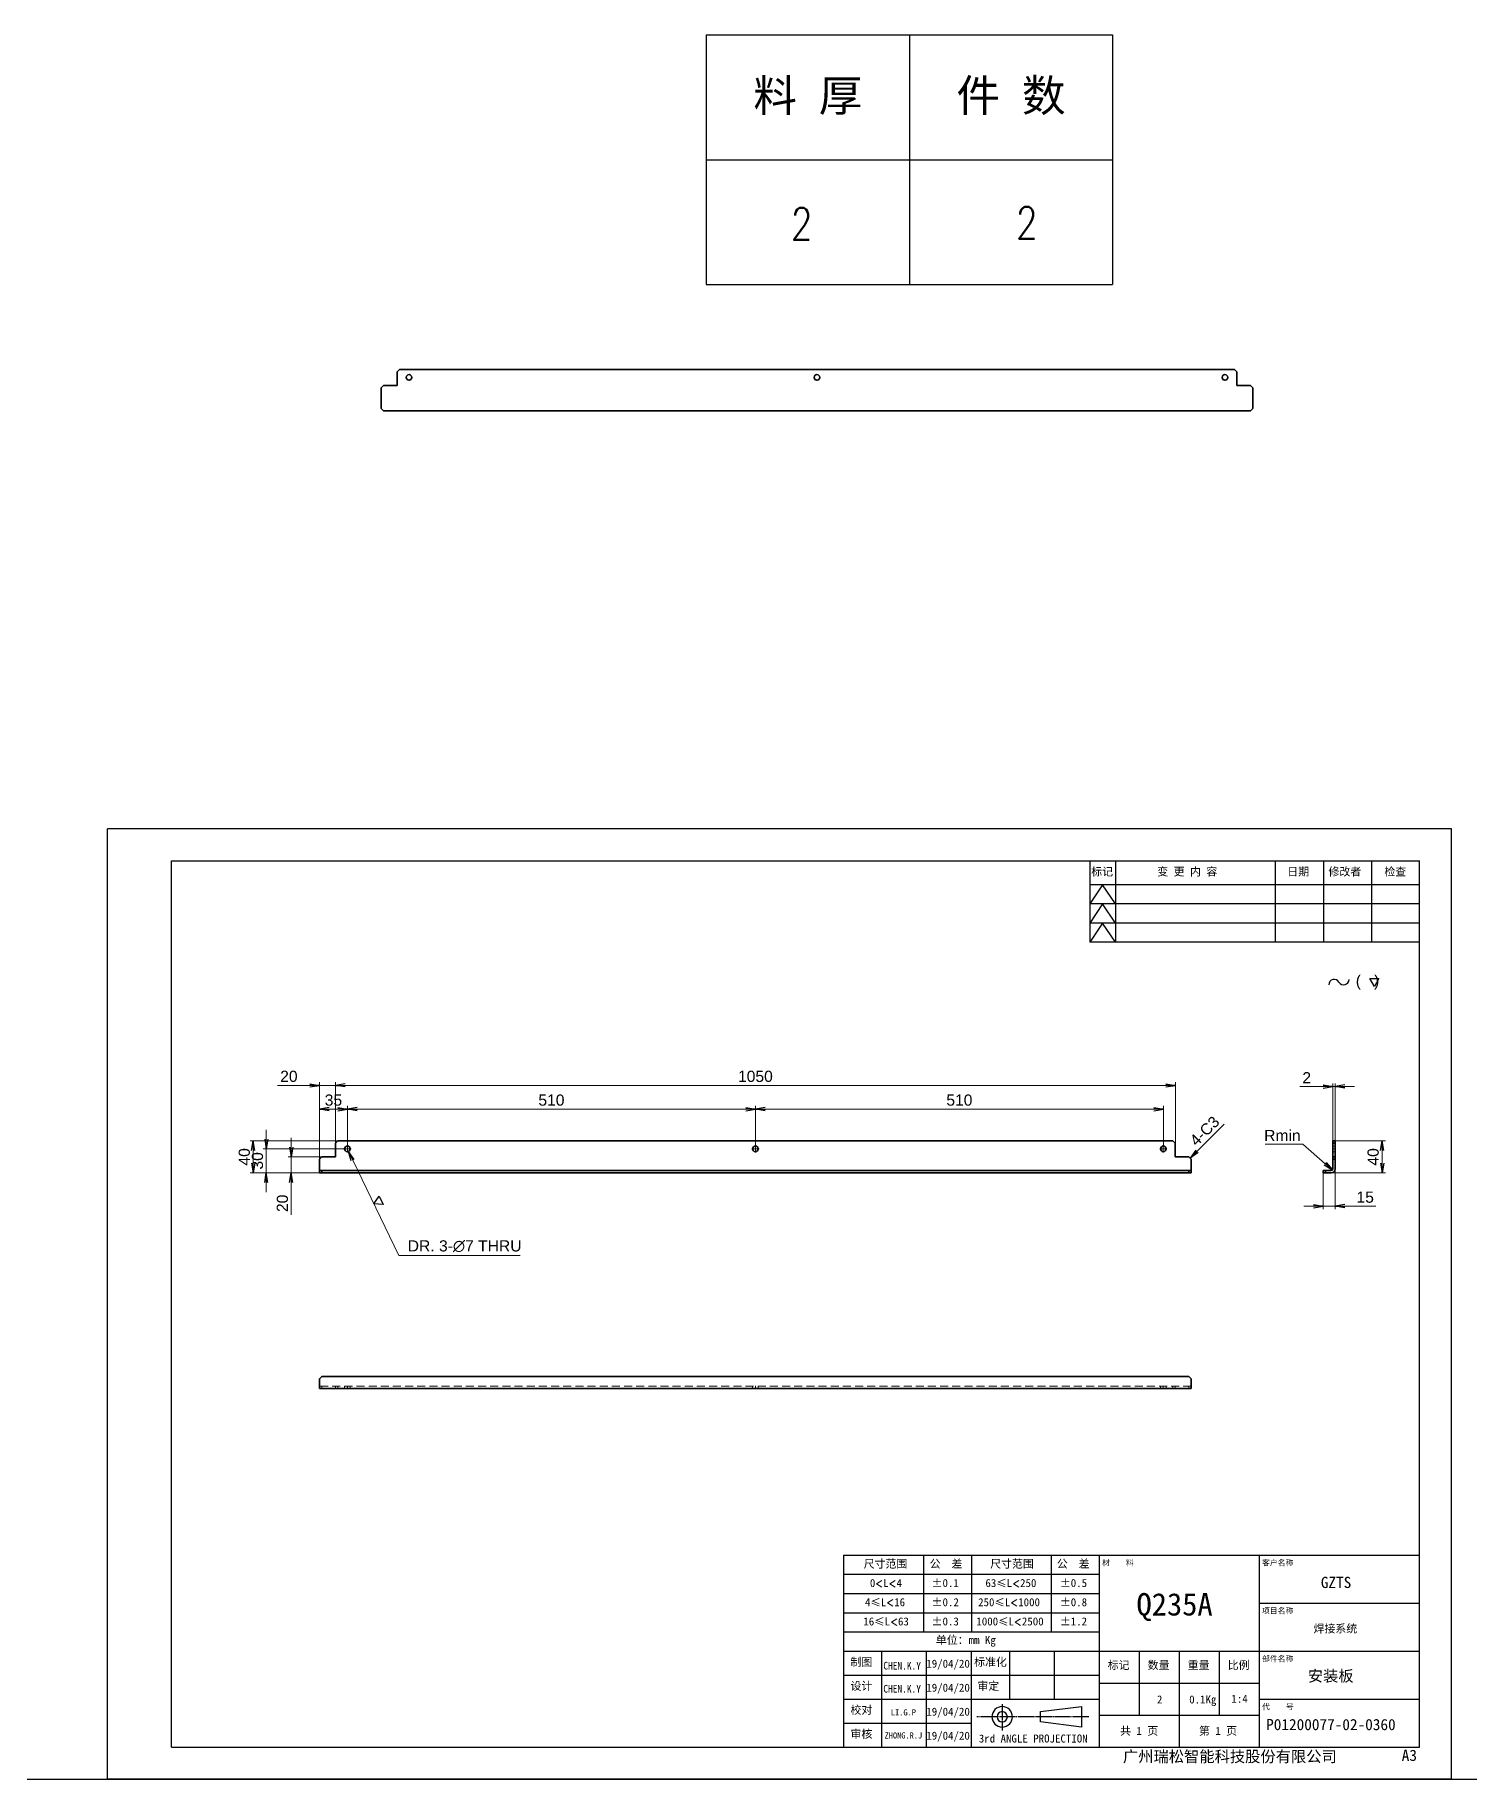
# Model space of a CAD drawing. Header units: millimetres. Extents: x -1727 to 307751, y -105919 to 6637.
# Drawn here: x 12244 to 14037, y -8118 to -5938 of the extents above; entities that cross this region are included whole.
import ezdxf
from ezdxf.enums import TextEntityAlignment as Align

# ---------------------------------------------------------------- set-up
doc = ezdxf.new("R2010")
doc.units = ezdxf.units.MM
doc.linetypes.add('CENTER-HOKUTO', pattern=[23, 20, -1, 1, -1])
doc.linetypes.add('HIDDEN-HOKUTO', pattern=[3.8, 2.5, -1.3])
for name, color, linetype in [('AM_7', 2, 'CENTER-HOKUTO'), ('AM_HID', 1, 'HIDDEN-HOKUTO'), ('AM_VIS', 7, 'Continuous'), ('TITLE_FRAME', 7, 'Continuous'), ('WORD_DIM', 253, 'Continuous')]:
    doc.layers.add(name, color=color, linetype=linetype)
doc.layers.add('SOLID LINE', color=7, linetype='Continuous', lineweight=30)
doc.styles.add('DIM', font='txt.shx', dxfattribs={"width": 0.8, "bigfont": 'bigfont.shx'})
doc.styles.get("Standard").update_dxf_attribs({"font": 'arial.ttf'})
doc.dimstyles.new('STANDARD 1-4', dxfattribs={"dimscale": 4, "dimtxt": 3.5, "dimasz": 3, "dimexe": 1, "dimexo": 0, "dimgap": 1, "dimtad": 3, "dimdsep": 46, "dimtxsty": 'Standard', "dimblk1": 'OPEN', "dimblk2": 'OPEN', "dimsah": 1, "dimcen": 0, "dimclrd": 256, "dimclre": 256, "dimclrt": 3, "dimazin": 2, "dimtfac": 1, "dimtmove": 0, "dimatfit": 3, "dimldrblk": 'OPEN', "dimfxl": 0, "dimtolj": 1, "dimtzin": 0, "dimlwd": 13, "dimlwe": 13, "dimarcsym": 0})
doc.dimstyles.new('STANDARD 1-4$3', dxfattribs={"dimscale": 4, "dimtxt": 3.5, "dimasz": 3, "dimexe": 1, "dimexo": 0, "dimgap": 1, "dimtad": 3, "dimtoh": 1, "dimdsep": 46, "dimtxsty": 'Standard', "dimblk1": 'OPEN', "dimblk2": 'OPEN', "dimsah": 1, "dimcen": 0, "dimclrd": 256, "dimclre": 256, "dimclrt": 3, "dimazin": 2, "dimtfac": 1, "dimtmove": 0, "dimatfit": 3, "dimldrblk": 'OPEN', "dimfxl": 0, "dimtolj": 1, "dimtzin": 0, "dimlwd": 13, "dimlwe": 13, "dimarcsym": 0})
doc.dimstyles.new('STANDARD 1-4$4', dxfattribs={"dimscale": 4, "dimtxt": 3.5, "dimasz": 3, "dimexe": 1, "dimexo": 0, "dimgap": 1, "dimtad": 3, "dimtoh": 1, "dimdsep": 46, "dimtxsty": 'Standard', "dimblk1": 'OPEN', "dimblk2": 'OPEN', "dimsah": 1, "dimcen": 0, "dimclrd": 256, "dimclre": 256, "dimclrt": 3, "dimazin": 2, "dimtfac": 1, "dimtmove": 0, "dimatfit": 3, "dimldrblk": 'OPEN', "dimfxl": 0, "dimtolj": 1, "dimtzin": 0, "dimlwd": 13, "dimlwe": 13, "dimarcsym": 0})

# ---------------------------------------------------------------- blocks, each defined once
blk = doc.blocks.new('shiage0')
at = {"layer": 'WORD_DIM', "color": 3, "linetype": 'Continuous'}
for centre, start, end in [((1.69, 0), 30, 180), ((4.61, 1.69), 210, 0)]:
    blk.add_arc(centre, 1.69, start, end, dxfattribs=at)
blk = doc.blocks.new('12')
at = {"layer": 'TITLE_FRAME', "color": 3, "linetype": 'Continuous'}
blk.add_lwpolyline([(20.46, 3.03), (19.01, 5.53), (21.9, 5.53)], close=True, dxfattribs=at)
blk.add_blockref('shiage0', (6.23, 3.56), dxfattribs=at)
blk.add_text('(   )', height=3.5, dxfattribs=at).set_placement((14.64, 3.08))
blk = doc.blocks.new('_OPEN')
at = {"color": 0}
for p, q in [((-1, 0.17), (0, 0)), ((-1, -0.17), (0, 0)), ((0, 0), (-1, 0))]:
    blk.add_line(p, q, dxfattribs=at)
blk = doc.blocks.new('*D371')
at = {"layer": 'DEFPOINTS', "color": 0, "linetype": 'Continuous', "ltscale": 5, "transparency": 16777216}
for p in [(13854.7, -7360.3), (13869.7, -7354), (13869.7, -7401.8)]:
    blk.add_point(p, dxfattribs=at)
at = {"layer": 'WORD_DIM', "linetype": 'Continuous', "lineweight": 13, "ltscale": 5, "transparency": 16777216}
for p, q in [((13854.7, -7360.3), (13854.7, -7405.8)), ((13869.7, -7354), (13869.7, -7405.8)), ((13842.7, -7401.8), (13830.7, -7401.8)), ((13854.7, -7401.8), (13869.7, -7401.8)), ((13881.7, -7401.8), (13920.6, -7401.8))]:
    blk.add_line(p, q, dxfattribs=at)
at = {"layer": 'WORD_DIM', "linetype": 'Continuous', "lineweight": 13, "ltscale": 5, "transparency": 16777216, "xscale": 12, "yscale": 12, "zscale": 12}
blk.add_blockref('_OPEN', (13854.7, -7401.8), dxfattribs=at)
at = {"layer": 'WORD_DIM', "linetype": 'Continuous', "lineweight": 13, "ltscale": 5, "transparency": 16777216, "xscale": 12, "yscale": 12, "zscale": 12, "rotation": 180}
blk.add_blockref('_OPEN', (13869.7, -7401.8), dxfattribs=at)
at = {"layer": 'WORD_DIM', "color": 3, "linetype": 'Continuous', "ltscale": 5, "transparency": 16777216, "insert": (13907.2, -7390.7), "char_height": 14, "attachment_point": 5}
blk.add_mtext('\\A1;15', dxfattribs=at)
blk = doc.blocks.new('*D372')
at = {"layer": 'DEFPOINTS', "color": 0, "linetype": 'Continuous', "ltscale": 5, "transparency": 16777216}
for p in [(13869.7, -7320.3), (13928.4, -7320.3), (13864.7, -7360.3)]:
    blk.add_point(p, dxfattribs=at)
at = {"layer": 'WORD_DIM', "linetype": 'Continuous', "lineweight": 13, "ltscale": 5, "transparency": 16777216}
for p, q in [((13869.7, -7320.3), (13932.4, -7320.3)), ((13928.4, -7348.3), (13928.4, -7332.3)), ((13864.7, -7360.3), (13932.4, -7360.3))]:
    blk.add_line(p, q, dxfattribs=at)
at = {"layer": 'WORD_DIM', "linetype": 'Continuous', "lineweight": 13, "ltscale": 5, "transparency": 16777216, "xscale": 12, "yscale": 12, "zscale": 12}
for p, rotation in [((13928.4, -7320.3), 90), ((13928.4, -7360.3), 270)]:
    blk.add_blockref('_OPEN', p, dxfattribs=dict(at, rotation=rotation))
at = {"layer": 'WORD_DIM', "color": 3, "linetype": 'Continuous', "ltscale": 5, "transparency": 16777216, "insert": (13917.2, -7340.3), "char_height": 14, "attachment_point": 5, "rotation": 90}
blk.add_mtext('\\A1;40', dxfattribs=at)
blk = doc.blocks.new('*D373')
at = {"layer": 'DEFPOINTS', "color": 0, "linetype": 'Continuous', "ltscale": 5, "transparency": 16777216}
for p in [(13864.7, -7355.3), (13866.3, -7356.6)]:
    blk.add_point(p, dxfattribs=at)
at = {"layer": 'WORD_DIM', "linetype": 'ByBlock', "lineweight": 13, "ltscale": 5, "transparency": 16777216}
for p, q in [((13782.3, -7324.6), (13829.1, -7324.6)), ((13829.1, -7324.6), (13857.2, -7348.8))]:
    blk.add_line(p, q, dxfattribs=at)
at = {"layer": 'WORD_DIM', "linetype": 'Continuous', "lineweight": 13, "ltscale": 5, "transparency": 16777216, "xscale": 12, "yscale": 12, "zscale": 12, "rotation": 319.2910972137984}
blk.add_blockref('_OPEN', (13866.3, -7356.6), dxfattribs=at)
at = {"layer": 'WORD_DIM', "color": 3, "linetype": 'Continuous', "ltscale": 5, "transparency": 16777216, "insert": (13803.7, -7313.6), "char_height": 14, "attachment_point": 5}
blk.add_mtext('\\A1;Rmin', dxfattribs=at)
blk = doc.blocks.new('*D374')
at = {"layer": 'DEFPOINTS', "color": 0, "linetype": 'Continuous', "ltscale": 5, "transparency": 16777216}
for p in [(12622.9, -7320.3), (12517.2, -7360.3), (12599.9, -7360.3)]:
    blk.add_point(p, dxfattribs=at)
at = {"layer": 'WORD_DIM', "linetype": 'Continuous', "lineweight": 13, "ltscale": 5, "transparency": 16777216}
for p, q in [((12622.9, -7320.3), (12513.2, -7320.3)), ((12517.2, -7332.3), (12517.2, -7348.3)), ((12599.9, -7360.3), (12513.2, -7360.3))]:
    blk.add_line(p, q, dxfattribs=at)
at = {"layer": 'WORD_DIM', "linetype": 'Continuous', "lineweight": 13, "ltscale": 5, "transparency": 16777216, "xscale": 12, "yscale": 12, "zscale": 12}
for p, rotation in [((12517.2, -7320.3), 90), ((12517.2, -7360.3), 270)]:
    blk.add_blockref('_OPEN', p, dxfattribs=dict(at, rotation=rotation))
at = {"layer": 'WORD_DIM', "color": 3, "linetype": 'Continuous', "ltscale": 5, "transparency": 16777216, "insert": (12506, -7340.3), "char_height": 14, "attachment_point": 5, "rotation": 90}
blk.add_mtext('\\A1;40', dxfattribs=at)
blk = doc.blocks.new('*D375')
at = {"layer": 'DEFPOINTS', "color": 0, "linetype": 'Continuous', "ltscale": 5, "transparency": 16777216}
for p in [(12599.9, -7250.9), (12619.9, -7323.3), (12599.9, -7343.3)]:
    blk.add_point(p, dxfattribs=at)
at = {"layer": 'WORD_DIM', "linetype": 'Continuous', "lineweight": 13, "ltscale": 5, "transparency": 16777216}
for p, q in [((12587.9, -7250.9), (12547.6, -7250.9)), ((12599.9, -7343.3), (12599.9, -7246.9)), ((12619.9, -7250.9), (12599.9, -7250.9)), ((12619.9, -7323.3), (12619.9, -7246.9)), ((12631.9, -7250.9), (12643.9, -7250.9))]:
    blk.add_line(p, q, dxfattribs=at)
at = {"layer": 'WORD_DIM', "linetype": 'Continuous', "lineweight": 13, "ltscale": 5, "transparency": 16777216, "xscale": 12, "yscale": 12, "zscale": 12}
blk.add_blockref('_OPEN', (12599.9, -7250.9), dxfattribs=at)
at = {"layer": 'WORD_DIM', "linetype": 'Continuous', "lineweight": 13, "ltscale": 5, "transparency": 16777216, "xscale": 12, "yscale": 12, "zscale": 12, "rotation": 180}
blk.add_blockref('_OPEN', (12619.9, -7250.9), dxfattribs=at)
at = {"layer": 'WORD_DIM', "color": 3, "linetype": 'Continuous', "ltscale": 5, "transparency": 16777216, "insert": (12561.7, -7239.7), "char_height": 14, "attachment_point": 5}
blk.add_mtext('\\A1;20', dxfattribs=at)
blk = doc.blocks.new('*D376')
at = {"layer": 'DEFPOINTS', "color": 0, "linetype": 'Continuous', "ltscale": 5, "transparency": 16777216}
for p in [(13669.9, -7250.9), (12619.9, -7323.3), (13669.9, -7323.3)]:
    blk.add_point(p, dxfattribs=at)
at = {"layer": 'WORD_DIM', "linetype": 'Continuous', "lineweight": 13, "ltscale": 5, "transparency": 16777216}
for p, q in [((12619.9, -7323.3), (12619.9, -7246.9)), ((12631.9, -7250.9), (13657.9, -7250.9)), ((13669.9, -7323.3), (13669.9, -7246.9))]:
    blk.add_line(p, q, dxfattribs=at)
at = {"layer": 'WORD_DIM', "linetype": 'Continuous', "lineweight": 13, "ltscale": 5, "transparency": 16777216, "xscale": 12, "yscale": 12, "zscale": 12, "rotation": 180}
blk.add_blockref('_OPEN', (12619.9, -7250.9), dxfattribs=at)
at = {"layer": 'WORD_DIM', "linetype": 'Continuous', "lineweight": 13, "ltscale": 5, "transparency": 16777216, "xscale": 12, "yscale": 12, "zscale": 12}
blk.add_blockref('_OPEN', (13669.9, -7250.9), dxfattribs=at)
at = {"layer": 'WORD_DIM', "color": 3, "linetype": 'Continuous', "ltscale": 5, "transparency": 16777216, "insert": (13144.9, -7239.7), "char_height": 14, "attachment_point": 5}
blk.add_mtext('\\A1;1050', dxfattribs=at)
blk = doc.blocks.new('*D377')
at = {"layer": 'DEFPOINTS', "color": 0, "linetype": 'Continuous', "ltscale": 5, "transparency": 16777216}
for p in [(12602.9, -7340.3), (12564.7, -7360.3), (12602.9, -7360.3)]:
    blk.add_point(p, dxfattribs=at)
at = {"layer": 'WORD_DIM', "linetype": 'Continuous', "lineweight": 13, "ltscale": 5, "transparency": 16777216}
for p, q in [((12564.7, -7328.3), (12564.7, -7316.3)), ((12602.9, -7340.3), (12560.7, -7340.3)), ((12564.7, -7340.3), (12564.7, -7360.3)), ((12602.9, -7360.3), (12560.7, -7360.3)), ((12564.7, -7372.3), (12564.7, -7412.6))]:
    blk.add_line(p, q, dxfattribs=at)
at = {"layer": 'WORD_DIM', "linetype": 'Continuous', "lineweight": 13, "ltscale": 5, "transparency": 16777216, "xscale": 12, "yscale": 12, "zscale": 12}
for p, rotation in [((12564.7, -7340.3), 270), ((12564.7, -7360.3), 90)]:
    blk.add_blockref('_OPEN', p, dxfattribs=dict(at, rotation=rotation))
at = {"layer": 'WORD_DIM', "color": 3, "linetype": 'Continuous', "ltscale": 5, "transparency": 16777216, "insert": (12553.6, -7398.4), "char_height": 14, "attachment_point": 5, "rotation": 90}
blk.add_mtext('\\A1;20', dxfattribs=at)
blk = doc.blocks.new('*D378')
at = {"layer": 'DEFPOINTS', "color": 0, "linetype": 'Continuous', "ltscale": 5, "transparency": 16777216}
for p in [(12634.9, -7280.6), (12599.9, -7343.3), (12634.9, -7325.8)]:
    blk.add_point(p, dxfattribs=at)
at = {"layer": 'WORD_DIM', "linetype": 'Continuous', "lineweight": 13, "ltscale": 5, "transparency": 16777216}
for p, q in [((12599.9, -7343.3), (12599.9, -7276.6)), ((12611.9, -7280.6), (12622.9, -7280.6)), ((12634.9, -7325.8), (12634.9, -7276.6))]:
    blk.add_line(p, q, dxfattribs=at)
at = {"layer": 'WORD_DIM', "linetype": 'Continuous', "lineweight": 13, "ltscale": 5, "transparency": 16777216, "xscale": 12, "yscale": 12, "zscale": 12, "rotation": 180}
blk.add_blockref('_OPEN', (12599.9, -7280.6), dxfattribs=at)
at = {"layer": 'WORD_DIM', "linetype": 'Continuous', "lineweight": 13, "ltscale": 5, "transparency": 16777216, "xscale": 12, "yscale": 12, "zscale": 12}
blk.add_blockref('_OPEN', (12634.9, -7280.6), dxfattribs=at)
at = {"layer": 'WORD_DIM', "color": 3, "linetype": 'Continuous', "ltscale": 5, "transparency": 16777216, "insert": (12617.4, -7269.4), "char_height": 14, "attachment_point": 5}
blk.add_mtext('\\A1;35', dxfattribs=at)
blk = doc.blocks.new('*D379')
at = {"layer": 'DEFPOINTS', "color": 0, "linetype": 'Continuous', "ltscale": 5, "transparency": 16777216}
for p in [(13144.9, -7280.6), (12634.9, -7325.8), (13144.9, -7325.8)]:
    blk.add_point(p, dxfattribs=at)
at = {"layer": 'WORD_DIM', "linetype": 'Continuous', "lineweight": 13, "ltscale": 5, "transparency": 16777216}
for p, q in [((12634.9, -7325.8), (12634.9, -7276.6)), ((12646.9, -7280.6), (13132.9, -7280.6)), ((13144.9, -7325.8), (13144.9, -7276.6))]:
    blk.add_line(p, q, dxfattribs=at)
at = {"layer": 'WORD_DIM', "linetype": 'Continuous', "lineweight": 13, "ltscale": 5, "transparency": 16777216, "xscale": 12, "yscale": 12, "zscale": 12, "rotation": 180}
blk.add_blockref('_OPEN', (12634.9, -7280.6), dxfattribs=at)
at = {"layer": 'WORD_DIM', "linetype": 'Continuous', "lineweight": 13, "ltscale": 5, "transparency": 16777216, "xscale": 12, "yscale": 12, "zscale": 12}
blk.add_blockref('_OPEN', (13144.9, -7280.6), dxfattribs=at)
at = {"layer": 'WORD_DIM', "color": 3, "linetype": 'Continuous', "ltscale": 5, "transparency": 16777216, "insert": (12889.9, -7269.4), "char_height": 14, "attachment_point": 5}
blk.add_mtext('\\A1;510', dxfattribs=at)
blk = doc.blocks.new('*D380')
at = {"layer": 'DEFPOINTS', "color": 0, "linetype": 'Continuous', "ltscale": 5, "transparency": 16777216}
for p in [(13654.9, -7280.6), (13144.9, -7325.8), (13654.9, -7325.8)]:
    blk.add_point(p, dxfattribs=at)
at = {"layer": 'WORD_DIM', "linetype": 'Continuous', "lineweight": 13, "ltscale": 5, "transparency": 16777216}
for p, q in [((13144.9, -7325.8), (13144.9, -7276.6)), ((13156.9, -7280.6), (13642.9, -7280.6)), ((13654.9, -7325.8), (13654.9, -7276.6))]:
    blk.add_line(p, q, dxfattribs=at)
at = {"layer": 'WORD_DIM', "linetype": 'Continuous', "lineweight": 13, "ltscale": 5, "transparency": 16777216, "xscale": 12, "yscale": 12, "zscale": 12, "rotation": 180}
blk.add_blockref('_OPEN', (13144.9, -7280.6), dxfattribs=at)
at = {"layer": 'WORD_DIM', "linetype": 'Continuous', "lineweight": 13, "ltscale": 5, "transparency": 16777216, "xscale": 12, "yscale": 12, "zscale": 12}
blk.add_blockref('_OPEN', (13654.9, -7280.6), dxfattribs=at)
at = {"layer": 'WORD_DIM', "color": 3, "linetype": 'Continuous', "ltscale": 5, "transparency": 16777216, "insert": (13399.9, -7269.4), "char_height": 14, "attachment_point": 5}
blk.add_mtext('\\A1;510', dxfattribs=at)
blk = doc.blocks.new('*D381')
at = {"layer": 'DEFPOINTS', "color": 0, "linetype": 'Continuous', "ltscale": 5, "transparency": 16777216}
for p in [(12630.3, -7330.3), (12533.5, -7360.3), (12599.9, -7360.3)]:
    blk.add_point(p, dxfattribs=at)
at = {"layer": 'WORD_DIM', "linetype": 'Continuous', "lineweight": 13, "ltscale": 5, "transparency": 16777216}
for p, q in [((12533.5, -7318.3), (12533.5, -7306.3)), ((12630.3, -7330.3), (12529.5, -7330.3)), ((12533.5, -7330.3), (12533.5, -7360.3)), ((12599.9, -7360.3), (12529.5, -7360.3)), ((12533.5, -7372.3), (12533.5, -7384.3))]:
    blk.add_line(p, q, dxfattribs=at)
at = {"layer": 'WORD_DIM', "linetype": 'Continuous', "lineweight": 13, "ltscale": 5, "transparency": 16777216, "xscale": 12, "yscale": 12, "zscale": 12}
for p, rotation in [((12533.5, -7330.3), 270), ((12533.5, -7360.3), 90)]:
    blk.add_blockref('_OPEN', p, dxfattribs=dict(at, rotation=rotation))
at = {"layer": 'WORD_DIM', "color": 3, "linetype": 'Continuous', "ltscale": 5, "transparency": 16777216, "insert": (12522.4, -7345.3), "char_height": 14, "attachment_point": 5, "rotation": 90}
blk.add_mtext('\\A1;30', dxfattribs=at)
blk = doc.blocks.new('*D382')
at = {"layer": 'DEFPOINTS', "color": 0, "linetype": 'Continuous', "ltscale": 5, "transparency": 16777216}
for p in [(12633.3, -7327.2), (12636.4, -7333.5)]:
    blk.add_point(p, dxfattribs=at)
at = {"layer": 'WORD_DIM', "linetype": 'Continuous', "lineweight": 13, "ltscale": 5, "transparency": 16777216}
for p, q in [((12699, -7463.5), (12641.6, -7344.3)), ((12851, -7463.5), (12699, -7463.5))]:
    blk.add_line(p, q, dxfattribs=at)
at = {"layer": 'WORD_DIM', "linetype": 'Continuous', "lineweight": 13, "ltscale": 5, "transparency": 16777216, "xscale": 12, "yscale": 12, "zscale": 12, "rotation": 115.6951908473056}
blk.add_blockref('_OPEN', (12636.4, -7333.5), dxfattribs=at)
at = {"layer": 'WORD_DIM', "color": 3, "linetype": 'Continuous', "ltscale": 5, "transparency": 16777216, "insert": (12781.4, -7452), "char_height": 14, "attachment_point": 5}
blk.add_mtext('\\A1;DR. 3-∅7 THRU', dxfattribs=at)
blk = doc.blocks.new('shiage1')
at = {"layer": 'WORD_DIM', "color": 3, "linetype": 'Continuous'}
for p, q in [((0, 0), (-1.44, 2.5)), ((-1.44, 2.5), (1.44, 2.5)), ((1.44, 2.5), (0, 0))]:
    blk.add_line(p, q, dxfattribs=at)
blk = doc.blocks.new('*D383')
at = {"layer": 'DEFPOINTS', "color": 0, "linetype": 'Continuous', "ltscale": 5, "transparency": 16777216}
for p in [(13866.7, -7252.5), (13866.7, -7320.3), (13869.7, -7320.3)]:
    blk.add_point(p, dxfattribs=at)
at = {"layer": 'WORD_DIM', "linetype": 'Continuous', "lineweight": 13, "ltscale": 5, "transparency": 16777216}
for p, q in [((13854.7, -7252.5), (13825.5, -7252.5)), ((13866.7, -7320.3), (13866.7, -7248.5)), ((13869.7, -7252.5), (13866.7, -7252.5)), ((13869.7, -7320.3), (13869.7, -7248.5)), ((13881.7, -7252.5), (13893.7, -7252.5))]:
    blk.add_line(p, q, dxfattribs=at)
at = {"layer": 'WORD_DIM', "linetype": 'Continuous', "lineweight": 13, "ltscale": 5, "transparency": 16777216, "xscale": 12, "yscale": 12, "zscale": 12}
blk.add_blockref('_OPEN', (13866.7, -7252.5), dxfattribs=at)
at = {"layer": 'WORD_DIM', "linetype": 'Continuous', "lineweight": 13, "ltscale": 5, "transparency": 16777216, "xscale": 12, "yscale": 12, "zscale": 12, "rotation": 180}
blk.add_blockref('_OPEN', (13869.7, -7252.5), dxfattribs=at)
at = {"layer": 'WORD_DIM', "color": 3, "linetype": 'Continuous', "ltscale": 5, "transparency": 16777216, "insert": (13834.1, -7241.4), "char_height": 14, "attachment_point": 5}
blk.add_mtext('\\A1;2', dxfattribs=at)
blk = doc.blocks.new('*T16')
at = {"color": 0, "linetype": 'ByBlock', "lineweight": -2, "transparency": 16777216}
for p, q in [((0, 0), (127, 0)), ((0, 0), (0, -78)), ((63.5, 0), (63.5, -78)), ((127, 0), (127, -78)), ((0, -39), (127, -39)), ((0, -78), (127, -78))]:
    blk.add_line(p, q, dxfattribs=at)
at = {"color": 0, "transparency": 16777216, "char_height": 10, "width": 60.5, "attachment_point": 5}
for s, insert in [('{\\fSimSun|b0|i0|c134|p2;料 厚}', (31.75, -19.5)), ('{\\fSimSun|b0|i0|c134|p2;件 数}', (95.25, -19.5))]:
    blk.add_mtext(s, dxfattribs=dict(at, insert=insert))
blk = doc.blocks.new('拆图参数')
blk.add_blockref('*T16', (-63.5, 78))
at = {"style": 'DIM', "width": 0.8}
blk.add_attdef('6', text='', height=10, dxfattribs=at).set_placement((-37.13, 18.91), align=Align.MIDDLE_LEFT)
blk.add_attdef('1', text='', height=10, dxfattribs=at).set_placement((36.65, 19.27), align=Align.MIDDLE_CENTER)

msp = doc.modelspace()

# ---------------------------------------------------------------- linework, layer by layer
msp.add_line((538.05434, -8118.07641), (39955.55791, -8118.07641))
at = {"layer": 'AM_7', "lineweight": 13, "ltscale": 4}
for p, q in [((12639.40236, -7330.32621), (12630.30235, -7330.32621)), ((12634.85236, -7325.77641), (12634.85236, -7334.87602)), ((13149.40234, -7330.32621), (13140.30236, -7330.32621)), ((13144.85235, -7325.77641), (13144.85235, -7334.87602)), ((13659.40228, -7330.32621), (13650.3023, -7330.32621)), ((13654.85235, -7325.77641), (13654.85235, -7334.87602)), ((13870.0426, -7330.32621), (13866.43762, -7330.32621)), ((12634.85234, -7630.00641), (12634.85236, -7626.40643)), ((13144.85235, -7630.00824), (13144.85235, -7626.40827)), ((13654.85223, -7630.01007), (13654.85235, -7626.4101))]:
    msp.add_line(p, q, dxfattribs=at)
at = {"layer": 'AM_7', "color": 2, "linetype": 'CENTER-HOKUTO'}
for p, q in [((13561.86868, -8040.14665), (13421.83668, -8040.14665)), ((13453.44628, -8024.40265), (13453.44628, -8057.47785))]:
    msp.add_line(p, q, dxfattribs=at)
at = {"layer": 'AM_HID', "lineweight": 13, "ltscale": 4}
for p, q in [((13869.73852, -7323.32621), (13866.73852, -7323.32621)), ((13866.7384, -7343.32621), (13869.7384, -7343.32621)), ((13869.73852, -7326.82621), (13866.73852, -7326.82621)), ((13869.73852, -7333.82621), (13866.73852, -7333.82621)), ((13869.74035, -7326.82621), (13866.74035, -7326.82621)), ((13869.74035, -7333.82621), (13866.74035, -7333.82621)), ((13869.74219, -7326.82621), (13866.74219, -7326.82621)), ((13869.74219, -7333.82621), (13866.74219, -7333.82621)), ((13857.7384, -7360.32621), (13857.7384, -7357.32621)), ((13689.85235, -7626.71015), (12599.85235, -7626.70624)), ((12602.85236, -7626.70624), (12602.85234, -7629.70624)), ((12619.85234, -7629.70636), (12619.85236, -7626.70636)), ((12622.85234, -7629.70636), (12622.85236, -7626.70636)), ((12631.35234, -7629.70636), (12631.35236, -7626.70636)), ((12638.35235, -7629.70636), (12638.35236, -7626.70636)), ((13141.35235, -7629.70819), (13141.35235, -7626.70819)), ((13148.35235, -7629.70819), (13148.35235, -7626.70819)), ((13651.35223, -7629.71002), (13651.35235, -7626.71002)), ((13658.35223, -7629.71002), (13658.35235, -7626.71002)), ((13666.85223, -7629.71015), (13666.85235, -7626.71015)), ((13669.85223, -7629.71002), (13669.85235, -7626.71002)), ((13686.85223, -7629.71015), (13686.85235, -7626.71015))]:
    msp.add_line(p, q, dxfattribs=at)
at = {"layer": 'AM_VIS', "color": 7, "lineweight": 35, "ltscale": 4}
for p, q in [((12699.86522, -6355.98476), (12696.86522, -6358.98476)), ((12696.86522, -6358.98476), (12696.86522, -6375.98476)), ((13743.86521, -6355.98476), (12699.86522, -6355.98476)), ((13743.86521, -6355.98476), (13746.86521, -6358.98476)), ((13746.86521, -6358.98476), (13746.86521, -6375.98476)), ((12676.86521, -6404.98476), (12676.86522, -6378.98476)), ((12676.86522, -6378.98476), (12679.86522, -6375.98476)), ((12679.86522, -6375.98476), (12696.86522, -6375.98476)), ((13763.86521, -6375.98476), (13746.86521, -6375.98476)), ((13766.86521, -6378.98476), (13763.86521, -6375.98476)), ((13766.86521, -6404.98476), (13766.86521, -6378.98476)), ((12676.86521, -6404.98476), (12679.86521, -6407.98476)), ((13763.86521, -6407.98476), (12679.86521, -6407.98476)), ((13763.86521, -6407.98476), (13766.86521, -6404.98476)), ((12622.85236, -7320.32621), (12619.85236, -7323.32621)), ((12619.85236, -7323.32621), (12619.85236, -7340.32621)), ((13666.85235, -7320.32621), (12622.85236, -7320.32621)), ((13666.85235, -7320.32621), (13669.85235, -7323.32621)), ((13669.85235, -7323.32621), (13669.85235, -7340.32621)), ((13866.74231, -7323.32621), (13866.74219, -7340.32621)), ((13869.74231, -7320.32621), (13866.74231, -7320.32621)), ((13866.74231, -7320.32621), (13866.74231, -7323.32621)), ((13869.74231, -7323.32621), (13866.74231, -7323.32621)), ((13869.74231, -7323.32621), (13869.74219, -7340.32621)), ((13869.74231, -7320.32621), (13869.74231, -7323.32621)), ((12599.85235, -7355.32621), (12599.85236, -7343.32621)), ((12599.85236, -7343.32621), (12602.85236, -7340.32621)), ((12602.85236, -7340.32621), (12619.85236, -7340.32621)), ((13686.85235, -7340.32621), (13669.85235, -7340.32621)), ((13689.85235, -7343.32621), (13686.85235, -7340.32621)), ((13689.85235, -7355.32621), (13689.85235, -7343.32621)), ((13869.74231, -7340.32621), (13866.74231, -7340.32621)), ((13866.74231, -7343.32621), (13866.74231, -7340.32621)), ((13869.74231, -7343.32621), (13866.74231, -7343.32621)), ((13866.74231, -7355.32621), (13866.74231, -7343.32621)), ((13869.74231, -7343.32621), (13869.74231, -7340.32621)), ((13869.74231, -7355.32621), (13869.74231, -7343.32621)), ((12599.85236, -7357.32621), (12599.85236, -7355.32621)), ((12602.85239, -7357.32621), (12599.85239, -7357.32621)), ((12599.85239, -7360.32621), (12599.85239, -7357.32621)), ((12602.85239, -7360.32621), (12599.85239, -7360.32621)), ((12602.85239, -7360.32621), (12602.85239, -7357.32621)), ((13686.85235, -7357.32621), (12602.85239, -7357.32621)), ((13686.85235, -7360.32621), (12602.85239, -7360.32621)), ((13686.85235, -7360.32621), (13686.85235, -7357.32621)), ((13686.85235, -7357.32621), (13689.85235, -7357.32621)), ((13686.85235, -7360.32621), (13689.85235, -7360.32621)), ((13689.85235, -7357.32621), (13689.85235, -7355.32621)), ((13689.85235, -7360.32621), (13689.85235, -7357.32621)), ((13854.74231, -7360.32621), (13854.74231, -7357.32621)), ((13854.74231, -7357.32621), (13857.74231, -7357.32621)), ((13854.74231, -7360.32621), (13857.74231, -7360.32621)), ((13857.74231, -7357.32621), (13864.74231, -7357.32621)), ((13857.74231, -7360.32621), (13857.74231, -7357.32621)), ((13857.74231, -7360.32621), (13864.74231, -7360.32621)), ((12599.85234, -7629.70624), (12599.85236, -7624.70624)), ((13689.85223, -7629.71015), (12599.85234, -7629.70624)), ((12599.85239, -7617.70624), (12599.85236, -7624.70624)), ((12602.85239, -7614.70624), (12599.85239, -7617.70624)), ((13686.85235, -7614.71015), (12602.85239, -7614.70624)), ((13686.85235, -7614.71015), (13689.85235, -7617.71015)), ((13689.85223, -7629.71015), (13689.85235, -7624.71015)), ((13689.85235, -7617.71015), (13689.85235, -7624.71015))]:
    msp.add_line(p, q, dxfattribs=at)
for centre in [(12711.86522, -6365.98476), (13221.86521, -6365.98476), (13731.86521, -6365.98476), (12634.85236, -7330.32621), (13144.85235, -7330.32621), (13654.85235, -7330.32621)]:
    msp.add_circle(centre, 3.5, dxfattribs=at)
for radius in [5, 2]:
    msp.add_arc((13864.74231, -7355.32621), radius, 269.99986089, 359.9998588, dxfattribs=at)
at = {"layer": 'TITLE_FRAME', "linetype": 'Continuous'}
for p, q in [((12414.90834, -6970.07632), (13974.90834, -6970.07632)), ((12414.90834, -8078.07632), (12414.90834, -6970.07632)), ((13562.90834, -6970.07632), (13562.90834, -7072.07632)), ((13594.90834, -6970.07632), (13594.90834, -7072.07632)), ((13794.90834, -7072.07632), (13794.90834, -6970.07632)), ((13854.90834, -6970.07632), (13854.90834, -7072.07632)), ((13914.90834, -6970.07632), (13914.90834, -7072.07632)), ((13974.90834, -8078.07632), (13974.90834, -6970.07632)), ((13974.90834, -7000.07632), (13562.90834, -7000.07632)), ((13578.90834, -7000.07632), (13562.90834, -7024.07632)), ((13594.90834, -7024.07632), (13578.90834, -7000.07632)), ((13974.90834, -7024.07632), (13562.90834, -7024.07632)), ((13578.90834, -7024.07632), (13562.90834, -7048.07632)), ((13594.90834, -7048.07632), (13578.90834, -7024.07632)), ((13974.90834, -7048.07632), (13562.90834, -7048.07632)), ((13578.90834, -7048.07632), (13562.90834, -7072.07632)), ((13594.90834, -7072.07632), (13578.90834, -7048.07632)), ((13974.90834, -7072.07632), (13562.90834, -7072.07632)), ((13254.90834, -7838.07632), (13974.90834, -7838.07632)), ((13254.90834, -7838.07632), (13254.90834, -8078.07632)), ((13354.90834, -7838.07632), (13354.90834, -7934.07632)), ((13414.90834, -7838.07632), (13414.90834, -7934.07632)), ((13514.90834, -7934.07632), (13514.90834, -7838.07632)), ((13574.90834, -8078.07632), (13574.90834, -7838.07632)), ((13774.90834, -8078.07632), (13774.90834, -7838.07632)), ((13254.90834, -7862.07632), (13574.90834, -7862.07632)), ((13254.90834, -7886.07632), (13574.90834, -7886.07632)), ((13254.90834, -7910.07632), (13574.90834, -7910.07632)), ((13774.90834, -7898.07632), (13974.90834, -7898.07632)), ((13254.90834, -7934.07632), (13574.90834, -7934.07632)), ((13254.90834, -7958.07632), (13974.90834, -7958.07632)), ((13302.90834, -8078.07632), (13302.90834, -7958.07632)), ((13358.90834, -8078.07632), (13358.90834, -7958.07632)), ((13414.90834, -8078.07632), (13414.90834, -7958.07632)), ((13462.90834, -8018.07632), (13462.90834, -7958.07632)), ((13518.90834, -8018.07632), (13518.90834, -7958.07632)), ((13624.90834, -8038.07632), (13624.90834, -7958.07632)), ((13674.90834, -8078.07632), (13674.90834, -7958.07632)), ((13724.90834, -8038.07632), (13724.90834, -7958.07632)), ((13254.90834, -7988.07632), (13574.90834, -7988.07632)), ((13574.90834, -7998.07632), (13774.90834, -7998.07632)), ((13254.90834, -8018.07632), (13574.90834, -8018.07632)), ((13774.90834, -8018.07632), (13974.90834, -8018.07632)), ((13574.90834, -8038.07632), (13774.90834, -8038.07632)), ((13254.90834, -8048.07632), (13414.90834, -8048.07632)), ((12414.90834, -8078.07632), (13974.90834, -8078.07632))]:
    msp.add_line(p, q, dxfattribs=at)
at = {"layer": 'TITLE_FRAME', "color": 3, "linetype": 'Continuous'}
for p, q in [((13501.44628, -8033.74665), (13552.64628, -8027.34665)), ((13501.44628, -8046.54665), (13501.44628, -8033.74665)), ((13552.64628, -8027.34665), (13552.64628, -8052.94665)), ((13552.64628, -8052.94665), (13501.44628, -8046.54665))]:
    msp.add_line(p, q, dxfattribs=at)
for radius in [12.8, 6.4]:
    msp.add_arc((13453.44628, -8040.14665), radius, 0, 359.98938268, dxfattribs=at)
at = {"layer": 'WORD_DIM', "linetype": 'Continuous'}
for p, q in [((12334.90834, -8118.07632), (12334.90834, -6930.07632)), ((14014.90834, -6930.07632), (12334.90834, -6930.07632)), ((14014.90834, -8118.07632), (14014.90834, -6930.07632)), ((14014.90834, -8118.07632), (12334.90834, -8118.07632))]:
    msp.add_line(p, q, dxfattribs=at)

# ---------------------------------------------------------------- block references
at = {"xscale": 4, "yscale": 4, "zscale": 4}
msp.add_blockref('拆图参数', (13337.51408, -6249.86614), dxfattribs=at).add_auto_attribs({'1': '2', '6': '2'})
at = {"layer": 'WORD_DIM', "color": 3, "linetype": 'Continuous', "xscale": 4, "yscale": 4, "zscale": 4}
msp.add_blockref('12', (13836.86383, -7139.44256), dxfattribs=at)
at = {"layer": 'WORD_DIM', "color": 3, "linetype": 'Continuous', "ltscale": 5, "xscale": 4.000000000004731, "yscale": 4, "zscale": 4, "rotation": 295.6951908471418}
msp.add_blockref('shiage1', (12667.96095, -7399.13556), dxfattribs=at)

# ---------------------------------------------------------------- texts
at = {"layer": 'SOLID LINE', "ltscale": 0.5}
for s, insert, char_height, width, attachment_point in [('\\pt20;{\\fSimHei|b0|i0|c134|p2;\\C3;标记}', (13564.69891, -6978.76664), 10, 181.2060754, 1), ('\\pt20;{\\fSimHei|b0|i0|c134|p2;\\C3;变 更 内 容}', (13647.31558, -6978.76664), 10, 181.2060754, 1), ('\\pt20;{\\fSimHei|b0|i0|c134|p2;\\C3;日期}', (13809.80582, -6978.76664), 10, 181.2060754, 1), ('\\pt20;{\\fSimHei|b0|i0|c134|p2;\\C3;修改者}', (13861.27568, -6978.76664), 10, 181.2060754, 1), ('\\pt20;{\\fSimHei|b0|i0|c134|p2;\\C3;检查}', (13931.2072, -6978.76664), 10, 181.2060754, 1), ('\\pt20;{\\fSimHei|b0|i0|c134|p2;\\C3;尺寸范围}', (13280.18819, -7843.96057), 10, 181.2060754, 1), ('\\pt20;{\\fSimHei|b0|i0|c134|p2;\\C3;公  差}', (13362.80315, -7843.96057), 10, 181.2060754, 1), ('\\pt20;{\\fSimHei|b0|i0|c134|p2;\\C3;尺寸范围}', (13438.378, -7843.96057), 10, 181.2060754, 1), ('\\pt20;{\\fSimHei|b0|i0|c134|p2;\\C3;公  差}', (13521.73258, -7843.96057), 10, 181.2060754, 1), ('{\\fSimHei|b0|i0|c134|p2;\\C3;材    料}', (13578.24105, -7844.12944), 7, 181.2060754, 1), ('\\pt14;{\\fSimHei|b0|i0|c134|p2;\\C3;客户名称}', (13778.24105, -7844.12944), 7, 181.2060754, 1), ('\\pt20;{\\fSimHei|b0|i0|c134|p2;\\C3;0\\Fromans,bigfont|c134;\\H0.9583x;<\\fSimHei|b0|i0|c134|p2;\\H1.044x;L\\Fromans,bigfont|c134;\\H0.9583x;<\\fSimHei|b0|i0|c134|p2;\\H1.044x;4}', (13288.03047, -7867.96057), 10, 181.2060754, 1), ('\\pt20;{\\fSimHei|b0|i0|c134|p2;\\C3;%%P0.1}', (13365.2377, -7867.96057), 10, 181.2060754, 1), ('\\pt20;{\\fSimHei|b0|i0|c134|p2;\\C3;63\\H0.9583x;≤\\H1.044x;L\\Fromans,bigfont|c134;\\H0.9579x;<\\fSimHei|b0|i0|c134|p2;\\H1.044x;250}', (13432.44306, -7867.96057), 10, 181.2060754, 1), ('\\pt20;{\\fSimHei|b0|i0|c134|p2;\\C3;%%P0.5}', (13525.51901, -7867.96057), 10, 181.2060754, 1), ('{\\fSimHei|b0|i0|c134|p2;\\C3;GZTS}', (13851.73847, -7865.20998), 14, 277.4036257, 1), ('\\pt20;{\\fSimHei|b0|i0|c134|p2;\\C3;4\\H0.9583x;≤\\H1.043x;L\\Fromans,bigfont|c134;\\H0.9588x;<\\fSimHei|b0|i0|c134|p2;\\H1.043x;16}', (13281.8944, -7891.96057), 10, 181.2060754, 1), ('\\pt20;{\\fSimHei|b0|i0|c134|p2;\\C3;%%P0.2}', (13365.2377, -7891.96057), 10, 181.2060754, 1), ('\\pt20;{\\fSimHei|b0|i0|c134|p2;\\C3;250\\H0.9583x;≤\\H1.044x;L\\Fromans,bigfont|c134;\\H0.9579x;<\\fSimHei|b0|i0|c134|p2;\\H1.044x;1000}', (13423.3125, -7891.96057), 10, 181.2060754, 1), ('\\pt20;{\\fSimHei|b0|i0|c134|p2;\\C3;%%P0.8}', (13525.51901, -7891.96057), 10, 181.2060754, 1), ('\\pt84;{\\fSimHei|b0|i0|c134|p2;\\C3;Q235A}', (13621.29444, -7885.57834), 28, 277.4036257, 1), ('\\pt14;{\\fSimHei|b0|i0|c134|p2;\\C3;项目名称}', (13778.24105, -7904.12944), 7, 181.2060754, 1), ('\\pt20;{\\fSimHei|b0|i0|c134|p2;\\C3;16\\H0.9583x;≤\\H1.044x;L\\Fromans,bigfont|c134;\\H0.9579x;<\\fSimHei|b0|i0|c134|p2;\\H1.044x;63}', (13279.83421, -7915.96057), 10, 181.2060754, 1), ('\\pt20;{\\fSimHei|b0|i0|c134|p2;\\C3;%%P0.3}', (13365.2377, -7915.96057), 10, 181.2060754, 1), ('\\pt20;{\\fSimHei|b0|i0|c134|p2;\\C3;%%P1.2}', (13525.51901, -7915.96057), 10, 181.2060754, 1), ('{\\fSimHei|b0|i0|c134|p2;\\C3;焊接系统\\P }', (13869.94593, -7938.88289), 10, 200, 5), ('\\pt20;{\\fSimHei|b0|i0|c134|p2;\\C3;单位：mm Kg}', (13370.49949, -7939.20369), 10, 181.2060754, 1), ('\\pt20;{\\fSimHei|b0|i0|c134|p2;\\C3;制图}', (13263.75903, -7966.66301), 10, 181.2060754, 1), ('{\\fSimHei|b0|i0|c134|p2;\\W0.9;\\C3;CHEN.K.Y}', (13328.34924, -7976.38232), 9.6, 53.76, 5), ('\\pt20;{\\fSimHei|b0|i0|c134|p2;\\C3;19/04/20}', (13358.5487, -7968.77252), 10, 181.2060754, 1), ('\\pt20;{\\fSimHei|b0|i0|c134|p2;\\C3;标准化}', (13418.27363, -7966.66301), 10, 181.2060754, 1), ('\\pt20;{\\fSimHei|b0|i0|c134|p2;\\C3;标记}', (13585.32889, -7970.60615), 10, 277.4036257, 1), ('\\pt20;{\\fSimHei|b0|i0|c134|p2;\\C3;数量}', (13635.32889, -7970.60615), 10, 277.4036257, 1), ('\\pt20;{\\fSimHei|b0|i0|c134|p2;\\C3;重量}', (13685.32889, -7970.60615), 10, 277.4036257, 1), ('\\pt20;{\\fSimHei|b0|i0|c134|p2;\\C3;比例}', (13735.32889, -7970.60615), 10, 277.4036257, 1), ('\\pt14;{\\fSimHei|b0|i0|c134|p2;\\C3;部件名称}', (13778.24105, -7964.12944), 7, 181.2060754, 1), ('\\pt20;{\\fSimHei|b0|i0|c134|p2;\\C3;设计}', (13263.75903, -7996.66301), 10, 181.2060754, 1), ('{\\fSimHei|b0|i0|c134|p2;\\W0.9;\\C3;CHEN.K.Y}', (13328.34924, -8005.18232), 9.6, 53.76, 5), ('\\pt20;{\\fSimHei|b0|i0|c134|p2;\\C3;19/04/20}', (13358.5487, -7998.77252), 10, 181.2060754, 1), ('\\pt20;{\\fSimHei|b0|i0|c134|p2;\\C3;审定}', (13422.40454, -7996.66301), 10, 181.2060754, 1), ('{\\fSimHei|b0|i0|c134|p2;\\C3;安装板}', (13835.44765, -7982.10065), 14, 277.4036257, 1), ('\\pt60;{\\fSimHei|b0|i0|c134|p2;\\C3;2}', (13646.87882, -8013.51925), 10, 277.4036257, 1), ('\\pt60;{\\fSimHei|b0|i0|c134|p2;\\C3;0.1Kg}', (13687.20104, -8013.51925), 10, 277.4036257, 1), ('\\pt20;{\\fSimHei|b0|i0|c134|p2;\\C3;1:4}', (13739.99428, -8012.63), 10, 277.4036257, 1), ('\\pt20;{\\fSimHei|b0|i0|c134|p2;\\C3;校对}', (13263.75903, -8026.66301), 10, 181.2060754, 1), ('\\pt46.08;{\\fSimHei|b0|i0|c134|p2;\\C3;LI.G.P}', (13329.91108, -8034.73301), 7.68, 53.76, 5), ('\\pt20;{\\fSimHei|b0|i0|c134|p2;\\C3;19/04/20}', (13358.5487, -8028.77252), 10, 181.2060754, 1), ('\\pt14;{\\fSimHei|b0|i0|c134|p2;\\C3;代    号}', (13778.24105, -8024.12944), 7, 181.2060754, 1), ('{\\fSimHei|b0|i0|c134|p2;\\C3;P01200077-02-0360}', (13783.39614, -8042.87437), 14, 277.4036257, 1), ('\\pt20;{\\fSimHei|b0|i0|c134|p2;\\C3;审核}', (13263.75903, -8056.66301), 10, 181.2060754, 1), ('\\pt46.08;{\\fSimHei|b0|i0|c134|p2;\\C3;ZHONG.R.J}', (13329.91108, -8063.53301), 7.68, 53.76, 5), ('\\pt20;{\\fSimHei|b0|i0|c134|p2;\\C3;19/04/20}', (13358.5487, -8058.77252), 10, 181.2060754, 1), ('{\\fSimHei|b0|i0|c134|p2;\\C3;3rd ANGLE PROJECTION}', (13424.19986, -8062.34714), 10, 277.4036257, 1), ('\\pt20;{\\fSimHei|b0|i0|c134|p2;\\C3;共 1 页}', (13600.79102, -8052.83631), 10, 277.4036257, 1), ('\\pt20;{\\fSimHei|b0|i0|c134|p2;\\C3;第 1 页}', (13699.44679, -8052.83631), 10, 277.4036257, 1), ('\\pt28;{\\fSimHei|b0|i0|c134|p2;\\C3;广州瑞松智能科技股份有限公司}', (13604.35663, -8082.78032), 14, 314.2472326, 1), ('\\pt28;{\\fSimHei|b0|i0|c134|p2;\\C3;A3}', (13952.86382, -8081.30911), 14, 314.2472326, 1)]:
    msp.add_mtext(s, dxfattribs=dict(at, insert=insert, char_height=char_height, width=width, attachment_point=attachment_point))
at = {"layer": 'SOLID LINE', "ltscale": 0.5, "insert": (13421.11771, -7915.96057), "char_height": 10, "width": 181.2060754, "attachment_point": 1, "line_spacing_factor": 0.72}
msp.add_mtext('\\pt20;{\\fSimHei|b0|i0|c134|p2;\\C3;1000\\H0.9583x;≤\\H1.044x;L\\Fromans,bigfont|c134;\\H0.9579x;<\\fSimHei|b0|i0|c134|p2;\\H1.044x;2500}', dxfattribs=at)
at = {"layer": 'WORD_DIM', "color": 3, "linetype": 'Continuous', "ltscale": 5}
msp.add_text('4-C3', height=14, rotation=45, dxfattribs=at).set_placement((13696.35235, -7327.82621))

# ---------------------------------------------------------------- dimensions: what is measured, and where the dimension line sits
for base, p1, p2, picture, middle in [((12599.85236, -7250.86445), (12619.85236, -7323.32621), (12599.85236, -7343.32621), '*D375', (12561.72957, -7239.71643)), ((13669.85235, -7250.86445), (12619.85236, -7323.32621), (13669.85235, -7323.32621), '*D376', (13144.85235, -7239.71643)), ((12634.85236, -7280.56794), (12599.85236, -7343.32621), (12634.85236, -7325.77641), '*D378', (12617.35236, -7269.41514)), ((13144.85235, -7280.56794), (12634.85236, -7325.77641), (13144.85235, -7325.77641), '*D379', (12889.85235, -7269.41992)), ((13654.85235, -7280.56794), (13144.85235, -7325.77641), (13654.85235, -7325.77641), '*D380', (13399.85235, -7269.41992)), ((13869.74231, -7401.80945), (13854.74231, -7360.32621), (13869.74231, -7353.96433), '*D371', (13907.16318, -7390.66143))]:
    dim = msp.add_linear_dim(base=base, p1=p1, p2=p2, dimstyle='STANDARD 1-4', dxfattribs=at)
    dim.commit()
    dim.dimension.update_dxf_attribs({"geometry": picture, "text_midpoint": middle})
at = {"layer": 'WORD_DIM', "linetype": 'Continuous', "ltscale": 5}
dim = msp.add_linear_dim(base=(13866.74231, -7252.45051), p1=(13869.74231, -7320.32621), p2=(13866.74231, -7320.32621), text='2', dimstyle='STANDARD 1-4', dxfattribs=at)
dim.commit()
dim.dimension.update_dxf_attribs({"geometry": '*D383', "text_midpoint": (13834.10588, -7241.42186)})
at = {"layer": 'WORD_DIM', "color": 3, "linetype": 'Continuous', "ltscale": 5}
for base, p1, p2, picture, middle in [((12517.19131, -7360.32621), (12622.85236, -7320.32621), (12599.85239, -7360.32621), '*D374', (12506.04329, -7340.32621)), ((12533.51297, -7360.32621), (12630.30235, -7330.32621), (12599.85239, -7360.32621), '*D381', (12522.36018, -7345.32621)), ((12564.71396, -7360.32621), (12602.85236, -7340.32621), (12602.85236, -7360.32621), '*D377', (12553.56594, -7398.44899)), ((13928.35297, -7320.32621), (13864.7423, -7360.32621), (13869.74231, -7320.32621), '*D372', (13917.20495, -7340.32621))]:
    dim = msp.add_linear_dim(base=base, p1=p1, p2=p2, angle=90, dimstyle='STANDARD 1-4', dxfattribs=at)
    dim.commit()
    dim.dimension.update_dxf_attribs({"geometry": picture, "text_midpoint": middle})
dim = msp.add_radius_dim(center=(13864.74231, -7355.32621), mpoint=(13866.25837, -7356.63064), text='Rmin', dimstyle='STANDARD 1-4$4', override={"dimtmove": 1}, dxfattribs=at)
dim.commit()
dim.dimension.update_dxf_attribs({"geometry": '*D373', "text_midpoint": (13829.08528, -7324.64669), "dimtype": 164})
dim = msp.add_diameter_dim_2p(p1=(12633.33481, -7327.17231), p2=(12636.3699, -7333.48011), text='DR. 3-<> THRU', dimstyle='STANDARD 1-4$3', override={"dimtofl": 0}, dxfattribs=at)
dim.commit()
dim.dimension.update_dxf_attribs({"geometry": '*D382', "text_midpoint": (12781.35453, -7463.54931), "dimtype": 163})

# ---------------------------------------------------------------- leaders
at = {"layer": 'WORD_DIM', "linetype": 'Continuous'}
msp.add_leader([(13688.35235, -7341.82621), (13730.77876, -7299.3998)], dimstyle='STANDARD 1-4', dxfattribs=at)

doc.saveas('drawing.dxf')
